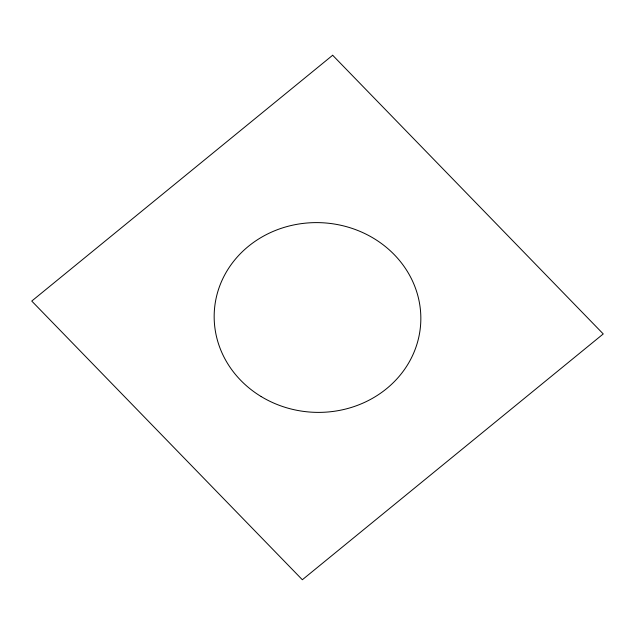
<?xml version="1.0" encoding="UTF-8"?>
<svg xmlns="http://www.w3.org/2000/svg" width="635" height="635" viewBox="0 0 635 635"><rect width="100%" height="100%" fill="white"/><g stroke="black" fill="none" stroke-linecap="round" stroke-linejoin="round"><path stroke-width="0.95" d="M332.661 55.253L31.75 301.061L302.339 579.747L603.25 333.939L332.661 55.253M261.16 396.55A103.37 94.869 3.2 0 0 420.695 323.437A103.37 94.869 3.2 0 0 270.645 232.513A103.37 94.869 3.2 0 0 261.16 396.55"/></g></svg>
